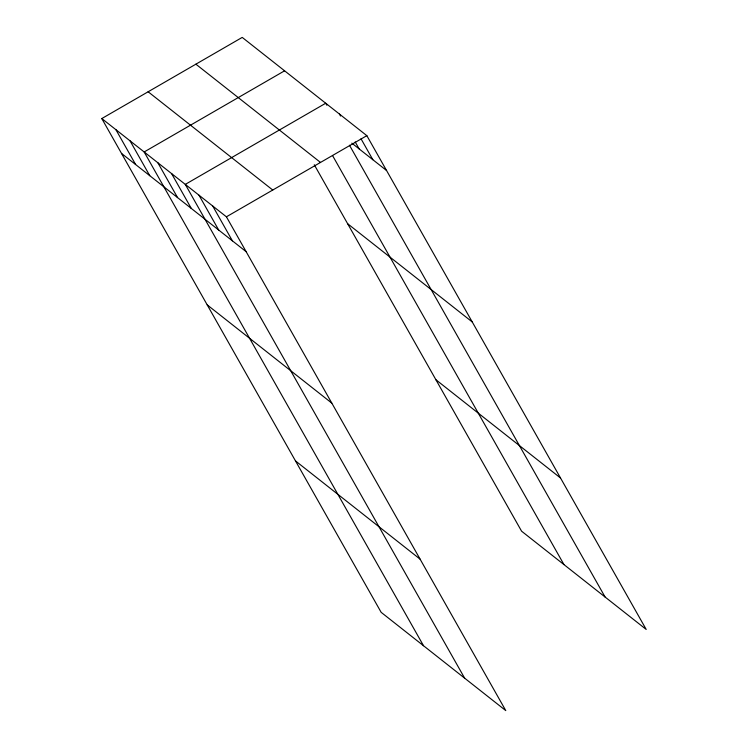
<?xml version="1.0" encoding="UTF-8"?>
<svg xmlns="http://www.w3.org/2000/svg" width="748" height="748" viewBox="0 0 748 748"><rect width="100%" height="100%" fill="white"/><g stroke="black" fill="none" stroke-linecap="round" stroke-linejoin="round"><path stroke-width="1.12" d="M101.793 118.558L226.41 216.808L505.779 710.6L381.162 612.341L101.793 118.558L242.221 37.4L366.838 135.659L646.207 629.442L521.59 531.192L314.272 164.756M284.586 70.808L144.158 151.966L423.536 645.748M226.41 216.808L366.838 135.659M351.831 143.139L386.566 170.525M195.873 64.178L320.499 162.438M347.624 223.708L472.25 321.967M148.132 91.77L272.749 190.029M435.906 379.741L560.523 478M121.513 153.415L246.139 251.674M207.196 304.866L331.822 403.125M295.479 460.899L420.096 559.158M361.022 138.791L372.85 159.717M339.424 114.042L340.546 116.034M355.197 141.933L359.143 148.908M326.839 105.225L325.717 103.233L185.289 184.391L464.658 678.174M349.466 145.215L605.085 597.016M332.495 155.472L563.964 564.6M212.703 205.999L232.422 240.865M198.996 195.2L218.715 230.057M171.582 173.583L191.301 208.44M157.865 162.774L177.594 197.631M130.04 140.83L149.759 175.687M115.912 129.694L135.64 164.551"/></g></svg>
